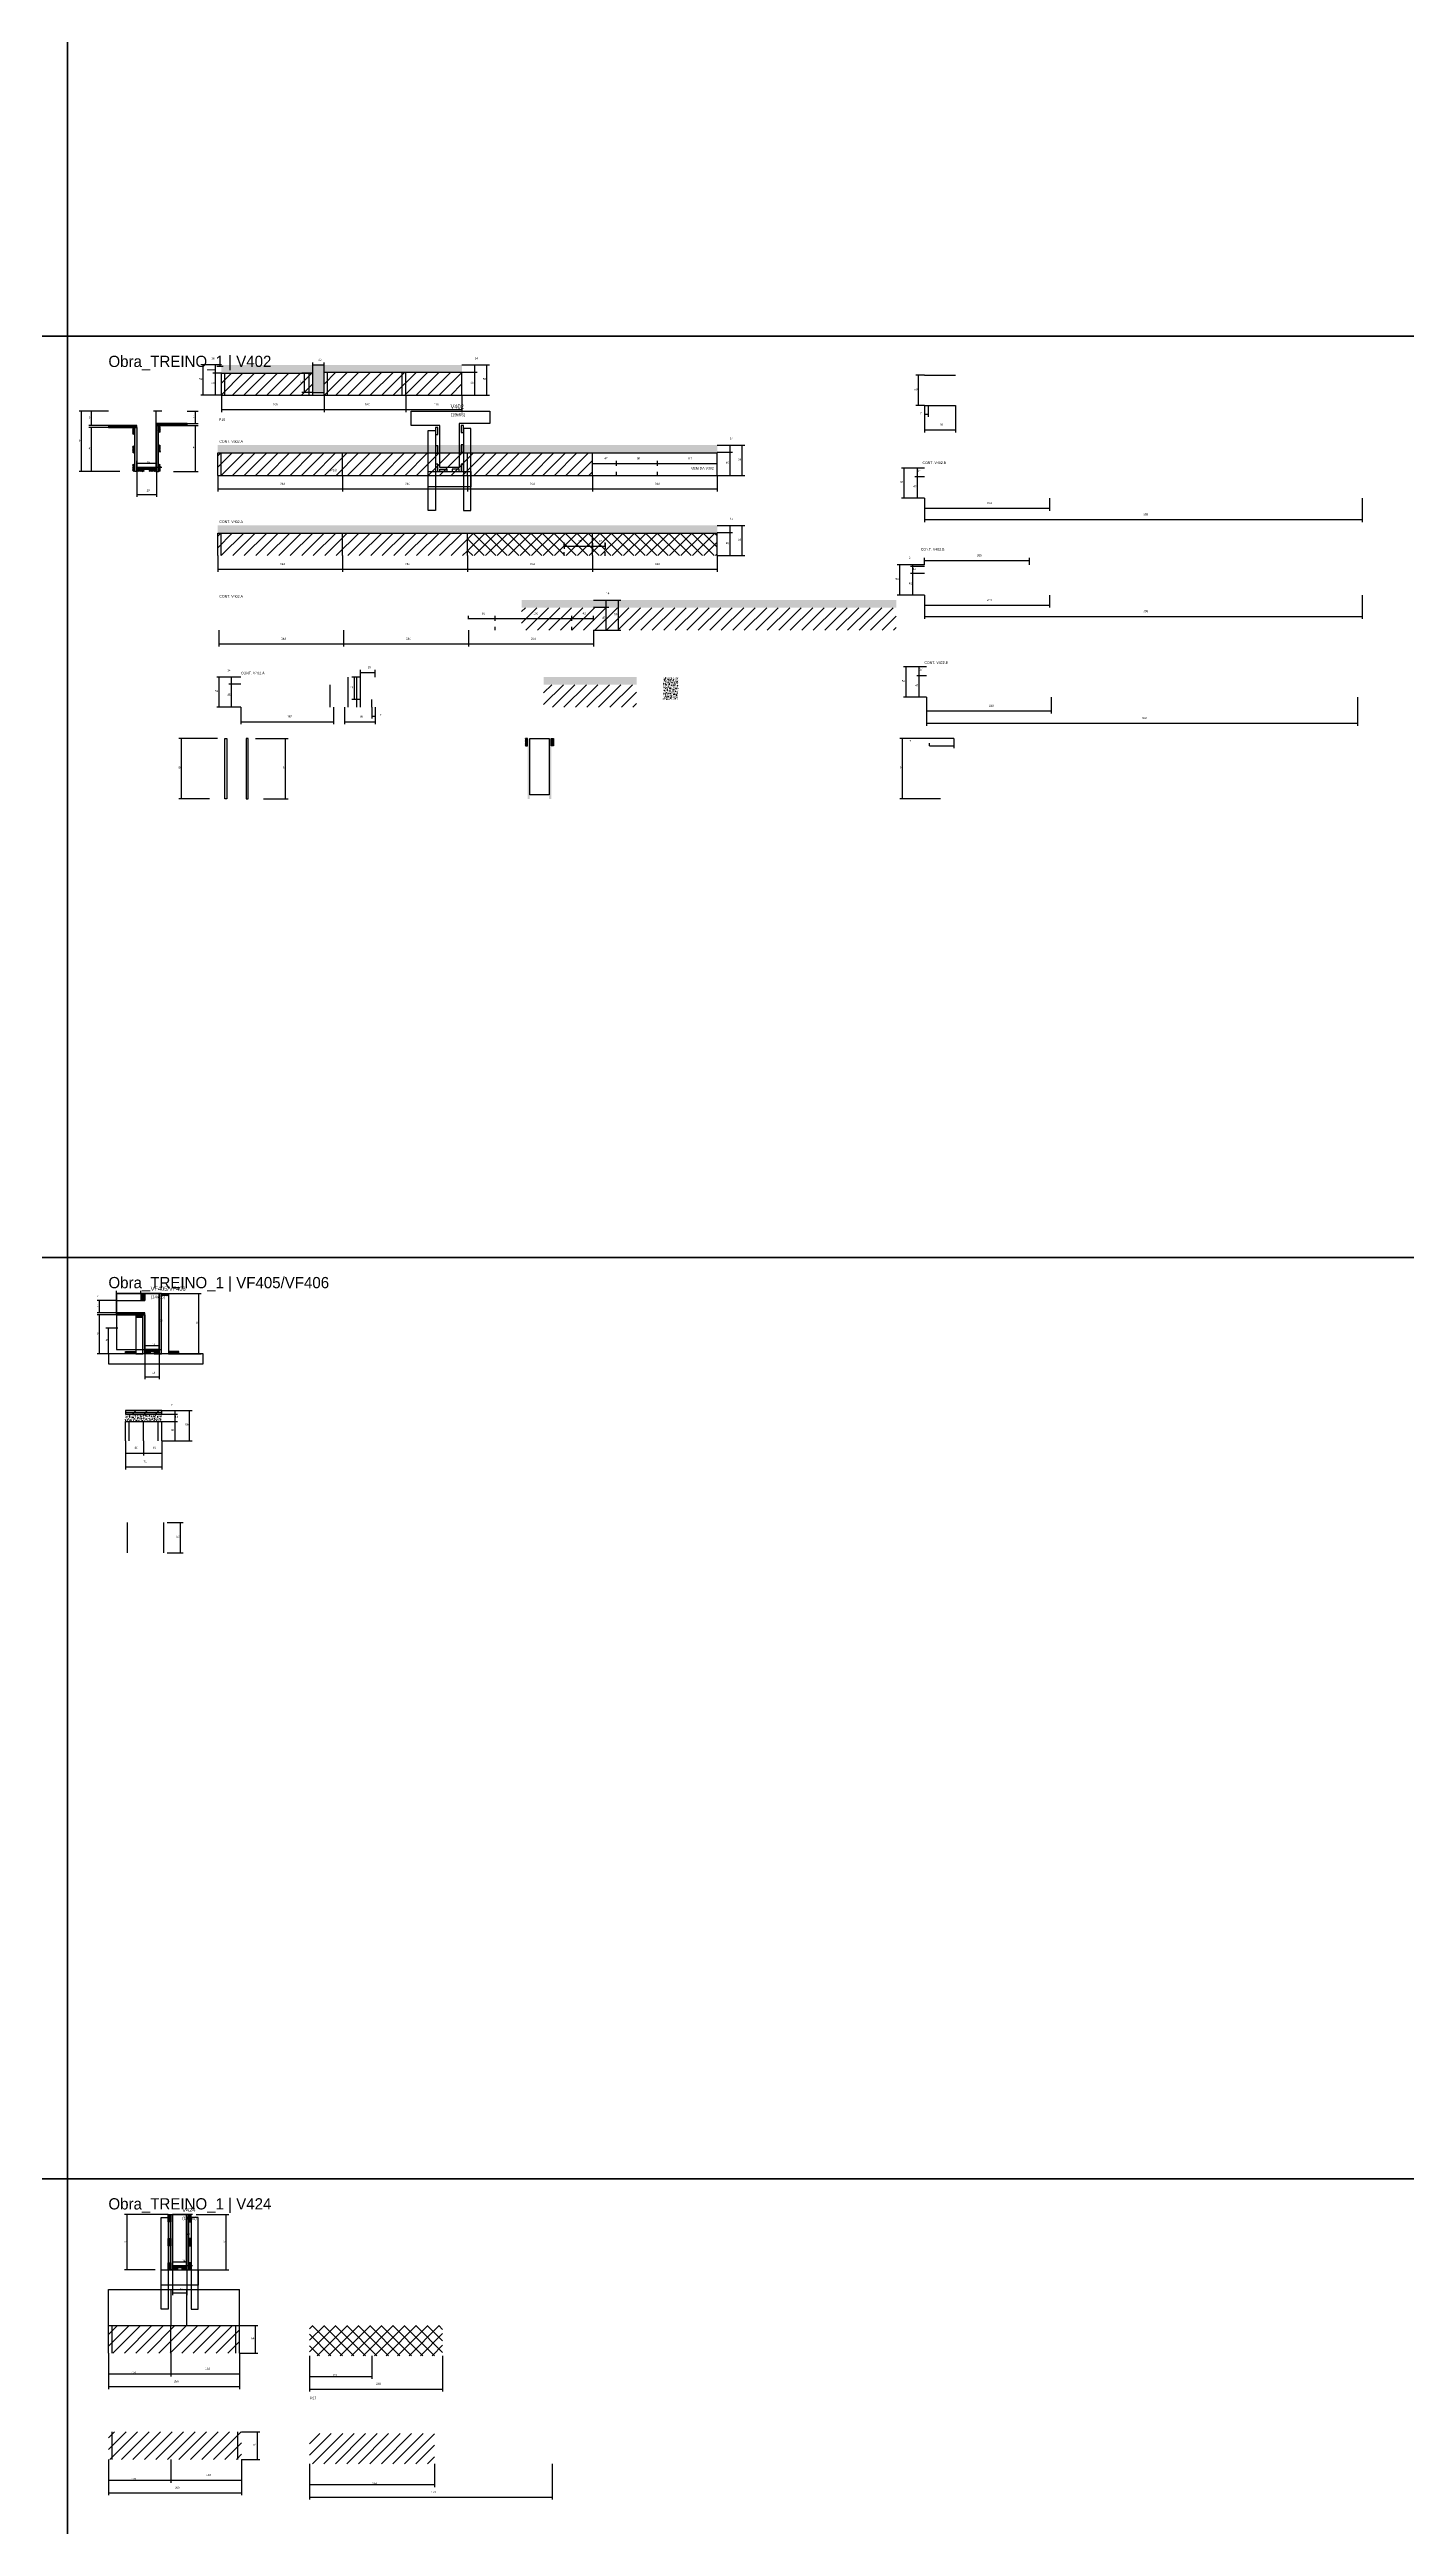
# Model space of a CAD drawing. Header units: metres. Extents: x -41 to 34800, y -36000 to 1848.
# Drawn here: x 2865 to 5516, y -7879 to -3040 of the extents above; entities that cross this region are included whole.
import ezdxf

# ---------------------------------------------------------------- set-up
doc = ezdxf.new("R2010")
doc.units = ezdxf.units.M
for name, color, linetype in [('CELL_BORDER', 8, 'Continuous'), ('CONCRETO', 251, 'Continuous'), ('COTA', 4, 'Continuous'), ('Cota Seção (2x)', 4, 'Continuous'), ('Hachura', 253, 'Continuous'), ('LABEL_ID', 3, 'Continuous'), ('Madeira', 126, 'Continuous'), ('NOMENCLATURA', 7, 'Continuous'), ('Painéis', 200, 'Continuous'), ('REAPROVEITAMENTO', 251, 'Continuous'), ('SARR_2.2x7', 40, 'Continuous'), ('SARR_3.5x7', 81, 'Continuous'), ('Texto Seção', 7, 'Continuous')]:
    doc.layers.add(name, color=color, linetype=linetype)

msp = doc.modelspace()

# ---------------------------------------------------------------- hatches: boundary and pattern name
at = {"layer": 'COTA'}
h = msp.add_hatch(dxfattribs=at)
h.set_pattern_fill('AR-CONC', scale=0.03)
h.paths.add_polyline_path([(3401.2, -3710), (3401.2, -3670), (3401.2, -3670), (3670.7, -3670), (3670.7, -3670), (3670.7, -3656), (3670.7, -3656), (3200.7, -3656), (3200.7, -3656), (3200.7, -3672), (3200.7, -3672), (3379.2, -3672), (3379.2, -3672), (3379.2, -3710), (3379.2, -3710), (3401.2, -3710)])
h = msp.add_hatch(dxfattribs=at)
h.set_pattern_fill('AR-CONC', scale=0.03)
h.paths.add_polyline_path([(4169.5, -3827.7), (4169.5, -3812.7), (4169.5, -3812.7), (3193.5, -3812.7), (3193.5, -3812.7), (3193.5, -3827.7), (3193.5, -3827.7), (4169.5, -3827.7)])
h = msp.add_hatch(dxfattribs=at)
h.set_pattern_fill('AR-CONC', scale=0.03)
h.paths.add_polyline_path([(4169.5, -3984.6), (4169.5, -3969.6), (4169.5, -3969.6), (3193.5, -3969.6), (3193.5, -3969.6), (3193.5, -3984.6), (3193.5, -3984.6), (4169.5, -3984.6)])
h = msp.add_hatch(dxfattribs=at)
h.set_pattern_fill('AR-CONC', scale=0.03)
h.paths.add_polyline_path([(3787.2, -4115.4), (3787.2, -4130.4), (3787.2, -4130.4), (4519.2, -4130.4), (4519.2, -4130.4), (4519.2, -4115.4), (4519.2, -4115.4), (3787.2, -4115.4)])
h = msp.add_hatch(dxfattribs=at)
h.set_pattern_fill('AR-CONC', scale=0.03)
h.paths.add_polyline_path([(3830.2, -4265.7), (3830.2, -4280.7), (3830.2, -4280.7), (4011.7, -4280.7), (4011.7, -4280.7), (4011.7, -4265.7), (4011.7, -4265.7), (3830.2, -4265.7)])
h = msp.add_hatch(dxfattribs=at)
h.set_pattern_fill('AR-CONC', scale=0.03)
h.paths.add_polyline_path([(4093, -4309.7), (4093, -4265.7), (4093, -4265.7), (4064, -4265.7), (4064, -4265.7), (4064, -4309.7), (4064, -4309.7), (4093, -4309.7)])
h = msp.add_hatch(dxfattribs=at)
h.set_pattern_fill('AR-CONC', scale=0.03)
h.paths.add_polyline_path([(3013.2, -5706.2), (3013.2, -5720.2), (3013.2, -5720.2), (3084.2, -5720.2), (3084.2, -5720.2), (3084.2, -5706.2), (3084.2, -5706.2), (3013.2, -5706.2)])
at = {"layer": 'Hachura'}
h = msp.add_hatch(color=8, dxfattribs=at)
h.dxf.hatch_style = 1
h.paths.add_polyline_path([(3035.6, -3778.1), (3035.6, -3774.1), (3035.6, -3774.1), (2980, -3774.1), (2980, -3774.1), (2980, -3778.1), (2980, -3778.1), (3035.6, -3778.1)])
h = msp.add_hatch(color=8, dxfattribs=at)
h.dxf.hatch_style = 1
h.paths.add_polyline_path([(3133.6, -3774.1), (3133.6, -3770.1), (3133.6, -3770.1), (3073.6, -3770.1), (3073.6, -3770.1), (3073.6, -3774.1), (3073.6, -3774.1), (3133.6, -3774.1)])
h = msp.add_hatch(color=8, dxfattribs=at)
h.dxf.hatch_style = 1
h.paths.add_polyline_path([(3077.6, -3774.1), (3073.6, -3774.1), (3073.6, -3774.1), (3073.6, -3864.1), (3073.6, -3864.1), (3077.6, -3864.1), (3077.6, -3864.1), (3077.6, -3774.1)])
h = msp.add_hatch(dxfattribs=at)
h.set_pattern_fill('ANSI31', scale=0.5)
h.paths.add_polyline_path([(3077.6, -3788.1), (3082, -3788.1), (3082, -3788.1), (3082, -3774.1), (3082, -3774.1), (3077.6, -3774.1), (3077.6, -3774.1), (3077.6, -3788.1)])
h = msp.add_hatch(dxfattribs=at)
h.set_pattern_fill('ANSI31', scale=0.5)
h.paths.add_polyline_path([(3027.2, -3792.1), (3031.6, -3792.1), (3031.6, -3792.1), (3031.6, -3778.1), (3031.6, -3778.1), (3027.2, -3778.1), (3027.2, -3778.1), (3027.2, -3792.1)])
h = msp.add_hatch(dxfattribs=at)
h.set_pattern_fill('ANSI31', scale=0.5)
h.paths.add_polyline_path([(3027.2, -3828.1), (3031.6, -3828.1), (3031.6, -3828.1), (3031.6, -3814.1), (3031.6, -3814.1), (3027.2, -3814.1), (3027.2, -3814.1), (3027.2, -3828.1)])
h = msp.add_hatch(color=8, dxfattribs=at)
h.dxf.hatch_style = 1
h.paths.add_polyline_path([(3031.6, -3778.1), (3035.6, -3778.1), (3035.6, -3778.1), (3035.6, -3864.1), (3035.6, -3864.1), (3031.6, -3864.1), (3031.6, -3864.1), (3031.6, -3778.1)])
h = msp.add_hatch(dxfattribs=at)
h.set_pattern_fill('ANSI31', scale=0.5)
h.paths.add_polyline_path([(3077.6, -3826.1), (3082, -3826.1), (3082, -3826.1), (3082, -3812.1), (3082, -3812.1), (3077.6, -3812.1), (3077.6, -3812.1), (3077.6, -3826.1)])
h = msp.add_hatch(dxfattribs=at)
h.set_pattern_fill('ANSI31', scale=0.5)
h.paths.add_polyline_path([(3027.2, -3864.1), (3031.6, -3864.1), (3031.6, -3864.1), (3031.6, -3850.1), (3031.6, -3850.1), (3027.2, -3850.1), (3027.2, -3850.1), (3027.2, -3864.1)])
h = msp.add_hatch(color=8, dxfattribs=at)
h.dxf.hatch_style = 1
h.paths.add_polyline_path([(3073.6, -3859.7), (3073.6, -3856.1), (3073.6, -3856.1), (3035.6, -3856.1), (3035.6, -3856.1), (3035.6, -3859.7), (3035.6, -3859.7), (3073.6, -3859.7)])
h = msp.add_hatch(dxfattribs=at)
h.set_pattern_fill('ANSI31', scale=0.5)
h.paths.add_polyline_path([(3035.6, -3864.1), (3035.6, -3859.7), (3035.6, -3859.7), (3049.6, -3859.7), (3049.6, -3859.7), (3049.6, -3864.1), (3049.6, -3864.1), (3035.6, -3864.1)])
h = msp.add_hatch(dxfattribs=at)
h.set_pattern_fill('ANSI31', scale=0.5)
h.paths.add_polyline_path([(3073.6, -3864.1), (3073.6, -3859.7), (3073.6, -3859.7), (3059.6, -3859.7), (3059.6, -3859.7), (3059.6, -3864.1), (3059.6, -3864.1), (3073.6, -3864.1)])
h = msp.add_hatch(dxfattribs=at)
h.set_pattern_fill('ANSI31', scale=0.5)
h.paths.add_polyline_path([(3077.6, -3864.1), (3082, -3864.1), (3082, -3864.1), (3082, -3850.1), (3082, -3850.1), (3077.6, -3850.1), (3077.6, -3850.1), (3077.6, -3864.1)])
h = msp.add_hatch(dxfattribs=at)
h.set_pattern_fill('ANSI31', scale=0.5)
h.paths.add_polyline_path([(3794.6, -4399.9), (3799, -4399.9), (3799, -4399.9), (3799, -4385.9), (3799, -4385.9), (3794.6, -4385.9), (3794.6, -4385.9), (3794.6, -4399.9)])
h = msp.add_hatch(color=8, dxfattribs=at)
h.dxf.hatch_style = 1
h.paths.add_polyline_path([(3803, -4385.9), (3799, -4385.9), (3799, -4385.9), (3799, -4503.9), (3799, -4503.9), (3803, -4503.9), (3803, -4503.9), (3803, -4385.9)])
h = msp.add_hatch(color=8, dxfattribs=at)
h.dxf.hatch_style = 1
h.paths.add_polyline_path([(3845, -4385.9), (3841, -4385.9), (3841, -4385.9), (3841, -4503.9), (3841, -4503.9), (3845, -4503.9), (3845, -4503.9), (3845, -4385.9)])
h = msp.add_hatch(dxfattribs=at)
h.set_pattern_fill('ANSI31', scale=0.5)
h.paths.add_polyline_path([(3849.4, -4399.9), (3845, -4399.9), (3845, -4399.9), (3845, -4385.9), (3845, -4385.9), (3849.4, -4385.9), (3849.4, -4385.9), (3849.4, -4399.9)])
h = msp.add_hatch(color=8, dxfattribs=at)
h.dxf.hatch_style = 1
h.paths.add_polyline_path([(3051.4, -5512), (3051.4, -5508), (3051.4, -5508), (2995.8, -5508), (2995.8, -5508), (2995.8, -5512), (2995.8, -5512), (3051.4, -5512)])
h = msp.add_hatch(dxfattribs=at)
h.set_pattern_fill('ANSI31', scale=0.5)
h.paths.add_polyline_path([(3047.4, -5516.4), (3047.4, -5512), (3047.4, -5512), (3033.4, -5512), (3033.4, -5512), (3033.4, -5516.4), (3033.4, -5516.4), (3047.4, -5516.4)])
h = msp.add_hatch(dxfattribs=at)
h.set_pattern_fill('ANSI31', scale=0.5)
h.paths.add_polyline_path([(3043.4, -5484), (3047.8, -5484), (3047.8, -5484), (3047.8, -5470), (3047.8, -5470), (3043.4, -5470), (3043.4, -5470), (3043.4, -5484)])
h = msp.add_hatch(color=8, dxfattribs=at)
h.dxf.hatch_style = 1
h.paths.add_polyline_path([(3051.4, -5508), (3047.4, -5508), (3047.4, -5508), (3047.4, -5588), (3047.4, -5588), (3051.4, -5588), (3051.4, -5588), (3051.4, -5508)])
h = msp.add_hatch(color=8, dxfattribs=at)
h.dxf.hatch_style = 1
h.paths.add_polyline_path([(3047.8, -5470), (3051.4, -5470), (3051.4, -5470), (3051.4, -5484), (3051.4, -5484), (3047.8, -5484), (3047.8, -5484), (3047.8, -5470)])
h = msp.add_hatch(color=8, dxfattribs=at)
h.dxf.hatch_style = 1
h.paths.add_polyline_path([(3083.4, -5470), (3079.4, -5470), (3079.4, -5470), (3079.4, -5588), (3079.4, -5588), (3083.4, -5588), (3083.4, -5588), (3083.4, -5470)])
h = msp.add_hatch(dxfattribs=at)
h.set_pattern_fill('ANSI31', scale=0.5)
h.paths.add_polyline_path([(3083.4, -5474.4), (3083.4, -5470), (3083.4, -5470), (3097.4, -5470), (3097.4, -5470), (3097.4, -5474.4), (3097.4, -5474.4), (3083.4, -5474.4)])
h = msp.add_hatch(dxfattribs=at)
h.set_pattern_fill('ANSI31', scale=0.5)
h.paths.add_polyline_path([(3013.4, -5588), (3013.4, -5583.6), (3013.4, -5583.6), (3033.4, -5583.6), (3033.4, -5583.6), (3033.4, -5588), (3033.4, -5588), (3013.4, -5588)])
h = msp.add_hatch(color=8, dxfattribs=at)
h.dxf.hatch_style = 1
h.paths.add_polyline_path([(3079.4, -5583.6), (3079.4, -5580), (3079.4, -5580), (3051.4, -5580), (3051.4, -5580), (3051.4, -5583.6), (3051.4, -5583.6), (3079.4, -5583.6)])
h = msp.add_hatch(dxfattribs=at)
h.set_pattern_fill('ANSI31', scale=0.5)
h.paths.add_polyline_path([(3051.4, -5588), (3051.4, -5583.6), (3051.4, -5583.6), (3061.4, -5583.6), (3061.4, -5583.6), (3061.4, -5588), (3061.4, -5588), (3051.4, -5588)])
h = msp.add_hatch(dxfattribs=at)
h.set_pattern_fill('ANSI31', scale=0.5)
h.paths.add_polyline_path([(3079.4, -5588), (3079.4, -5583.6), (3079.4, -5583.6), (3069.4, -5583.6), (3069.4, -5583.6), (3069.4, -5588), (3069.4, -5588), (3079.4, -5588)])
h = msp.add_hatch(dxfattribs=at)
h.set_pattern_fill('ANSI31', scale=0.5)
h.paths.add_polyline_path([(3117.4, -5588), (3117.4, -5583.6), (3117.4, -5583.6), (3097.4, -5583.6), (3097.4, -5583.6), (3097.4, -5588), (3097.4, -5588), (3117.4, -5588)])
h = msp.add_hatch(dxfattribs=at)
h.set_pattern_fill('ANSI31', scale=0.5)
h.paths.add_polyline_path([(3101.2, -7284), (3096.8, -7284), (3096.8, -7284), (3096.8, -7270), (3096.8, -7270), (3101.2, -7270), (3101.2, -7270), (3101.2, -7284)])
h = msp.add_hatch(color=8, dxfattribs=at)
h.dxf.hatch_style = 1
h.paths.add_polyline_path([(3105.2, -7270), (3101.2, -7270), (3101.2, -7270), (3101.2, -7378), (3101.2, -7378), (3105.2, -7378), (3105.2, -7378), (3105.2, -7270)])
h = msp.add_hatch(color=8, dxfattribs=at)
h.dxf.hatch_style = 1
h.paths.add_polyline_path([(3137.2, -7270), (3133.2, -7270), (3133.2, -7270), (3133.2, -7378), (3133.2, -7378), (3137.2, -7378), (3137.2, -7378), (3137.2, -7270)])
h = msp.add_hatch(dxfattribs=at)
h.set_pattern_fill('ANSI31', scale=0.5)
h.paths.add_polyline_path([(3137.2, -7284), (3141.6, -7284), (3141.6, -7284), (3141.6, -7270), (3141.6, -7270), (3137.2, -7270), (3137.2, -7270), (3137.2, -7284)])
h = msp.add_hatch(dxfattribs=at)
h.set_pattern_fill('ANSI31', scale=0.5)
h.paths.add_polyline_path([(3101.2, -7331), (3096.8, -7331), (3096.8, -7331), (3096.8, -7317), (3096.8, -7317), (3101.2, -7317), (3101.2, -7317), (3101.2, -7331)])
h = msp.add_hatch(dxfattribs=at)
h.set_pattern_fill('ANSI31', scale=0.5)
h.paths.add_polyline_path([(3137.2, -7331), (3141.6, -7331), (3141.6, -7331), (3141.6, -7317), (3141.6, -7317), (3137.2, -7317), (3137.2, -7317), (3137.2, -7331)])
h = msp.add_hatch(dxfattribs=at)
h.set_pattern_fill('ANSI31', scale=0.5)
h.paths.add_polyline_path([(3101.2, -7378), (3096.8, -7378), (3096.8, -7378), (3096.8, -7364), (3096.8, -7364), (3101.2, -7364), (3101.2, -7364), (3101.2, -7378)])
h = msp.add_hatch(color=8, dxfattribs=at)
h.dxf.hatch_style = 1
h.paths.add_polyline_path([(3133.2, -7373.6), (3133.2, -7370), (3133.2, -7370), (3105.2, -7370), (3105.2, -7370), (3105.2, -7373.6), (3105.2, -7373.6), (3133.2, -7373.6)])
h = msp.add_hatch(dxfattribs=at)
h.set_pattern_fill('ANSI31', scale=0.5)
h.paths.add_polyline_path([(3105.2, -7378), (3105.2, -7373.6), (3105.2, -7373.6), (3115.2, -7373.6), (3115.2, -7373.6), (3115.2, -7378), (3115.2, -7378), (3105.2, -7378)])
h = msp.add_hatch(dxfattribs=at)
h.set_pattern_fill('ANSI31', scale=0.5)
h.paths.add_polyline_path([(3133.2, -7378), (3133.2, -7373.6), (3133.2, -7373.6), (3123.2, -7373.6), (3123.2, -7373.6), (3123.2, -7378), (3123.2, -7378), (3133.2, -7378)])
h = msp.add_hatch(dxfattribs=at)
h.set_pattern_fill('ANSI31', scale=0.5)
h.paths.add_polyline_path([(3137.2, -7378), (3141.6, -7378), (3141.6, -7378), (3141.6, -7364), (3141.6, -7364), (3137.2, -7364), (3137.2, -7364), (3137.2, -7378)])
at = {"layer": 'REAPROVEITAMENTO'}
h = msp.add_hatch(dxfattribs=at)
h.set_pattern_fill('ANSI31', scale=5)
h.paths.add_polyline_path([(3379.2, -3715), (3379.2, -3672), (3379.2, -3672), (3200.7, -3672), (3200.7, -3672), (3200.7, -3715), (3200.7, -3715), (3379.2, -3715)])
h = msp.add_hatch(dxfattribs=at)
h.set_pattern_fill('ANSI31', scale=5)
h.paths.add_polyline_path([(3670.7, -3715), (3670.7, -3670), (3670.7, -3670), (3401.2, -3670), (3401.2, -3670), (3401.2, -3715), (3401.2, -3715), (3670.7, -3715)])
h = msp.add_hatch(dxfattribs=at)
h.set_pattern_fill('ANSI31', scale=5)
h.paths.add_polyline_path([(3925.5, -3871.7), (3925.5, -3827.7), (3925.5, -3827.7), (3193.5, -3827.7), (3193.5, -3827.7), (3193.5, -3871.7), (3193.5, -3871.7), (3925.5, -3871.7)])
h = msp.add_hatch(dxfattribs=at)
h.set_pattern_fill('ANSI31', scale=5)
h.paths.add_polyline_path([(3193.5, -3984.6), (3193.5, -4028.6), (3193.5, -4028.6), (3681.5, -4028.6), (3681.5, -4028.6), (3681.5, -3984.6), (3681.5, -3984.6), (3193.5, -3984.6)])
h = msp.add_hatch(dxfattribs=at)
h.set_pattern_fill('ANSI37', scale=5)
h.paths.add_polyline_path([(4169.5, -4028.6), (4169.5, -3984.6), (4169.5, -3984.6), (3681.5, -3984.6), (3681.5, -3984.6), (3681.5, -4028.6), (3681.5, -4028.6), (4169.5, -4028.6)])
h = msp.add_hatch(dxfattribs=at)
h.set_pattern_fill('ANSI31', scale=5)
h.paths.add_polyline_path([(3787.2, -4130.4), (3787.2, -4174.4), (3787.2, -4174.4), (4519.2, -4174.4), (4519.2, -4174.4), (4519.2, -4130.4), (4519.2, -4130.4), (3787.2, -4130.4)])
h = msp.add_hatch(dxfattribs=at)
h.set_pattern_fill('ANSI31', scale=5)
h.paths.add_polyline_path([(4011.7, -4324.7), (4011.7, -4280.7), (4011.7, -4280.7), (3830.2, -4280.7), (3830.2, -4280.7), (3830.2, -4324.7), (3830.2, -4324.7), (4011.7, -4324.7)])
h = msp.add_hatch(dxfattribs=at)
h.set_pattern_fill('ANSI31', scale=5)
h.paths.add_polyline_path([(3013.2, -5699.2), (3013.2, -5706.2), (3013.2, -5706.2), (3084.2, -5706.2), (3084.2, -5706.2), (3084.2, -5699.2), (3084.2, -5699.2), (3013.2, -5699.2)])
h = msp.add_hatch(dxfattribs=at)
h.set_pattern_fill('ANSI31', scale=5)
h.paths.add_polyline_path([(3236, -7540.7), (3236, -7486.7), (3236, -7486.7), (2980, -7486.7), (2980, -7486.7), (2980, -7540.7), (2980, -7540.7), (3236, -7540.7)])
h = msp.add_hatch(dxfattribs=at)
h.set_pattern_fill('ANSI37', scale=5)
h.paths.add_polyline_path([(3632.9, -7545.7), (3632.9, -7486.7), (3632.9, -7486.7), (3372.9, -7486.7), (3372.9, -7486.7), (3372.9, -7545.7), (3372.9, -7545.7), (3632.9, -7545.7)])
h = msp.add_hatch(dxfattribs=at)
h.set_pattern_fill('ANSI31', scale=5)
h.paths.add_polyline_path([(3240, -7748.4), (3240, -7694.4), (3240, -7694.4), (2980, -7694.4), (2980, -7694.4), (2980, -7748.4), (2980, -7748.4), (3240, -7748.4)])
h = msp.add_hatch(dxfattribs=at)
h.set_pattern_fill('ANSI31', scale=5)
h.paths.add_polyline_path([(3616.9, -7756.9), (3616.9, -7697.9), (3616.9, -7697.9), (3372.9, -7697.9), (3372.9, -7697.9), (3372.9, -7756.9), (3372.9, -7756.9), (3616.9, -7756.9)])

# ---------------------------------------------------------------- linework, layer by layer
at = {"layer": 'CELL_BORDER'}
for points in [[(0, -3600), (2900, -3600), (2900, -1800), (0, -1800)], [(2900, -3600), (5800, -3600), (5800, -1800), (2900, -1800)], [(0, -5400), (2900, -5400), (2900, -3600), (0, -3600)], [(2900, -5400), (5800, -5400), (5800, -3600), (2900, -3600)], [(0, -7200), (2900, -7200), (2900, -5400), (0, -5400)], [(2900, -7200), (5800, -7200), (5800, -5400), (2900, -5400)], [(0, -9000), (2900, -9000), (2900, -7200), (0, -7200)], [(2900, -9000), (5800, -9000), (5800, -7200), (2900, -7200)]]:
    msp.add_lwpolyline(points, close=True, dxfattribs=at)
at = {"layer": 'CONCRETO'}
for points in [[(3571.7, -3774.1), (3571.7, -3746.1), (3725.3, -3746.1), (3725.3, -3770.1), (3665.3, -3770.1), (3665.3, -3856.1), (3627.3, -3856.1), (3627.3, -3774.1)], [(3803, -4385.9), (3803, -4385.9), (3841, -4385.9), (3841, -4413.9), (3841, -4413.9), (3841, -4495.9), (3803, -4495.9), (3803, -4385.9)], [(2995.8, -5508), (2995.8, -5484), (3051.4, -5484), (3051.4, -5470), (3079.4, -5470), (3079.4, -5580), (3051.4, -5580), (3051.4, -5508)], [(2995.8, -5580), (3079.4, -5580), (3079.4, -5470), (2995.8, -5470)], [(3105.2, -7270), (3105.2, -7270), (3133.2, -7270), (3133.2, -7298), (3133.2, -7298), (3133.2, -7370), (3105.2, -7370), (3105.2, -7270)], [(3105.2, -7370), (3133.2, -7370), (3133.2, -7270), (3105.2, -7270)]]:
    msp.add_lwpolyline(points, close=True, dxfattribs=at)
at = {"layer": 'COTA'}
for p, q in [((3200.7, -3656), (3160.4, -3656)), ((3165.4, -3715), (3165.4, -3656)), ((3200.7, -3656), (3184.2, -3656)), ((3200.7, -3672), (3184.2, -3672)), ((3200.7, -3672), (3184.2, -3672)), ((3189.2, -3672), (3189.2, -3656)), ((3189.2, -3715), (3189.2, -3672)), ((3379.2, -3672), (3357.8, -3672)), ((3362.8, -3710), (3362.8, -3672)), ((3379.2, -3672), (3379.2, -3651)), ((3379.2, -3656), (3401.2, -3656)), ((3401.2, -3670), (3401.2, -3651)), ((3670.7, -3656), (3700.6, -3656)), ((3670.7, -3656), (3724.5, -3656)), ((3670.7, -3670), (3700.6, -3670)), ((3670.7, -3670), (3700.6, -3670)), ((3695.6, -3670), (3695.6, -3656)), ((3695.6, -3715), (3695.6, -3670)), ((3719.5, -3715), (3719.5, -3656)), ((4574.6, -3675.9), (4557.6, -3675.9)), ((4562.6, -3734.9), (4562.6, -3675.9)), ((3200.7, -3715), (3160.4, -3715)), ((3200.7, -3715), (3184.2, -3715)), ((3200.7, -3715), (3200.7, -3748.3)), ((3379.2, -3710), (3357.8, -3710)), ((3401.2, -3715), (3401.2, -3748.3)), ((3401.2, -3715), (3401.2, -3748.3)), ((3560.7, -3715), (3560.7, -3748.3)), ((3560.7, -3715), (3560.7, -3748.3)), ((3670.7, -3715), (3700.6, -3715)), ((3670.7, -3715), (3724.5, -3715)), ((3670.7, -3715), (3670.7, -3748.3)), ((2980, -3746.1), (2922.6, -3746.1)), ((2927.6, -3864.1), (2927.6, -3746.1)), ((2980, -3746.1), (2941.9, -3746.1)), ((2980, -3774.1), (2941.9, -3774.1)), ((2946.9, -3774.1), (2946.9, -3746.1)), ((3133.6, -3746.1), (3155.4, -3746.1)), ((3133.6, -3770.1), (3155.4, -3770.1)), ((3133.6, -3774.1), (3155.4, -3774.1)), ((3150.4, -3770.1), (3150.4, -3746.1)), ((3150.4, -3864.1), (3150.4, -3774.1)), ((3200.7, -3743.3), (3401.2, -3743.3)), ((3401.2, -3743.3), (3560.7, -3743.3)), ((3560.7, -3743.3), (3670.7, -3743.3)), ((4574.6, -3734.9), (4557.6, -3734.9)), ((4574.6, -3734.9), (4574.6, -3787.9)), ((4574.6, -3734.9), (4574.6, -3757.2)), ((4574.6, -3752.2), (4581.6, -3752.2)), ((4581.6, -3734.9), (4581.6, -3757.2)), ((4634.6, -3734.9), (4634.6, -3787.9)), ((2980, -3778.1), (2941.9, -3778.1)), ((2946.9, -3864.1), (2946.9, -3778.1)), ((4169.5, -3812.7), (4199.4, -3812.7)), ((4169.5, -3812.7), (4223.2, -3812.7)), ((4194.4, -3826.7), (4194.4, -3812.7)), ((4218.2, -3871.7), (4218.2, -3812.7)), ((4574.6, -3782.9), (4634.6, -3782.9)), ((3002, -3864.1), (2922.6, -3864.1)), ((3002, -3864.1), (2941.9, -3864.1)), ((3035.6, -3864.1), (3035.6, -3913.8)), ((3073.6, -3864.1), (3073.6, -3913.8)), ((3107.2, -3864.1), (3155.4, -3864.1)), ((3193.5, -3871.7), (3193.5, -3903.3)), ((3437.5, -3871.7), (3437.5, -3903.3)), ((3437.5, -3871.7), (3437.5, -3903.3)), ((3681.5, -3871.7), (3681.5, -3903.3)), ((3681.5, -3871.7), (3681.5, -3903.3)), ((3925.5, -3849.7), (3925.5, -3843.7)), ((3925.5, -3848.7), (3972.5, -3848.7)), ((3925.5, -3871.7), (3925.5, -3903.3)), ((3925.5, -3871.7), (3925.5, -3903.3)), ((3972.5, -3848.7), (3972.5, -3843.6)), ((3972.5, -3849.7), (3972.5, -3843.7)), ((3972.5, -3848.6), (4052.5, -3848.6)), ((4052.5, -3848.6), (4052.5, -3843.6)), ((4052.5, -3848.7), (4052.5, -3843.6)), ((4052.5, -3848.6), (4169.5, -3848.6)), ((4169.5, -3826.7), (4199.4, -3826.7)), ((4169.5, -3826.7), (4199.4, -3826.7)), ((4169.5, -3853.2), (4169.5, -3843.6)), ((4169.5, -3871.7), (4199.4, -3871.7)), ((4169.5, -3871.7), (4223.2, -3871.7)), ((4169.5, -3871.7), (4169.5, -3903.3)), ((4194.4, -3871.7), (4194.4, -3826.7)), ((4574.4, -3857.4), (4529.5, -3857.4)), ((4534.5, -3916.4), (4534.5, -3857.4)), ((4574.4, -3857.4), (4555.5, -3857.4)), ((4560.5, -3874.4), (4560.5, -3857.4)), ((3035.6, -3908.8), (3073.6, -3908.8)), ((3193.5, -3898.3), (3437.5, -3898.3)), ((3437.5, -3898.3), (3681.5, -3898.3)), ((3681.5, -3898.3), (3925.5, -3898.3)), ((3925.5, -3898.3), (4169.5, -3898.3)), ((4574.4, -3916.4), (4529.5, -3916.4)), ((4574.4, -3874.4), (4555.5, -3874.4)), ((4574.4, -3874.4), (4555.5, -3874.4)), ((4574.4, -3916.4), (4555.5, -3916.4)), ((4560.5, -3916.4), (4560.5, -3874.4)), ((4574.4, -3916.4), (4574.4, -3940.9)), ((4574.4, -3916.4), (4574.4, -3962.9)), ((4818.4, -3916.4), (4818.4, -3940.9)), ((5429.4, -3916.4), (5429.4, -3962.9)), ((4574.4, -3935.9), (4818.4, -3935.9)), ((4574.4, -3957.9), (5429.4, -3957.9)), ((3870.5, -4007.1), (3870.5, -4015.1)), ((3870.5, -4010.1), (3925.5, -4010.1)), ((3925.5, -4010.1), (3925.5, -4005.1)), ((4169.5, -3969.6), (4199.4, -3969.6)), ((4169.5, -3969.6), (4223.2, -3969.6)), ((4169.5, -3983.6), (4199.4, -3983.6)), ((4169.5, -3983.6), (4199.4, -3983.6)), ((4194.4, -3983.6), (4194.4, -3969.6)), ((4194.4, -4028.6), (4194.4, -3983.6)), ((4218.2, -4028.6), (4218.2, -3969.6)), ((3193.5, -4028.6), (3193.5, -4060.1)), ((3193.5, -4055.1), (3437.5, -4055.1)), ((3437.5, -4028.6), (3437.5, -4060.1)), ((3437.5, -4028.6), (3437.5, -4060.1)), ((3437.5, -4055.1), (3681.5, -4055.1)), ((3681.5, -4028.6), (3681.5, -4060.1)), ((3681.5, -4028.6), (3681.5, -4060.1)), ((3681.5, -4055.1), (3925.5, -4055.1)), ((3925.5, -4028.6), (3925.5, -4060.1)), ((3925.5, -4028.6), (3925.5, -4060.1)), ((3925.5, -4055.1), (4169.5, -4055.1)), ((4169.5, -4028.6), (4199.4, -4028.6)), ((4169.5, -4028.6), (4223.2, -4028.6)), ((4169.5, -4028.6), (4169.5, -4060.1)), ((4574.4, -4046.7), (4520.8, -4046.7)), ((4525.8, -4105.7), (4525.8, -4046.7)), ((4574.4, -4046.7), (4546.8, -4046.7)), ((4574.4, -4049.7), (4546.8, -4049.7)), ((4574.4, -4049.7), (4546.8, -4049.7)), ((4574.4, -4063.7), (4546.8, -4063.7)), ((4574.4, -4063.7), (4546.8, -4063.7)), ((4551.8, -4049.7), (4551.8, -4046.7)), ((4551.8, -4063.7), (4551.8, -4049.7)), ((4551.8, -4105.7), (4551.8, -4063.7)), ((4574.4, -4046.7), (4574.4, -4033.1)), ((4574.4, -4038.1), (4779.4, -4038.1)), ((4779.4, -4046.7), (4779.4, -4033.1)), ((4574.4, -4105.7), (4520.8, -4105.7)), ((4574.4, -4105.7), (4546.8, -4105.7)), ((4574.4, -4105.7), (4574.4, -4152.2)), ((4574.4, -4105.7), (4574.4, -4130.2)), ((4818.4, -4105.7), (4818.4, -4130.2)), ((5429.4, -4105.7), (5429.4, -4152.2)), ((3683.5, -4152.4), (3683.5, -4146.3)), ((3683.5, -4151.3), (3735.5, -4151.3)), ((3735.5, -4152.4), (3735.5, -4146.3)), ((3735.5, -4151.3), (3735.5, -4146.3)), ((3735.5, -4151.3), (3885.5, -4151.3)), ((3885.5, -4151.3), (3885.5, -4146.3)), ((3885.5, -4151.3), (3885.5, -4146.3)), ((3885.5, -4151.3), (3927.5, -4151.3)), ((3927.5, -4115.4), (3957.4, -4115.4)), ((3927.5, -4115.4), (3981.3, -4115.4)), ((3927.5, -4129.4), (3957.4, -4129.4)), ((3927.5, -4129.4), (3957.4, -4129.4)), ((3927.5, -4155.9), (3927.5, -4146.3)), ((3952.4, -4129.4), (3952.4, -4115.4)), ((3952.4, -4174.4), (3952.4, -4129.4)), ((3976.3, -4174.4), (3976.3, -4115.4)), ((4574.4, -4125.2), (4818.4, -4125.2)), ((4574.4, -4147.2), (5429.4, -4147.2)), ((3195.5, -4174.4), (3195.5, -4205.9)), ((3195.5, -4200.9), (3439.5, -4200.9)), ((3439.5, -4174.4), (3439.5, -4205.9)), ((3439.5, -4174.4), (3439.5, -4205.9)), ((3439.5, -4200.9), (3683.5, -4200.9)), ((3683.5, -4174.4), (3683.5, -4205.9)), ((3683.5, -4174.4), (3683.5, -4205.9)), ((3683.5, -4200.9), (3927.5, -4200.9)), ((3927.5, -4174.4), (3957.4, -4174.4)), ((3927.5, -4174.4), (3981.3, -4174.4)), ((3927.5, -4174.4), (3927.5, -4205.9)), ((3472.3, -4265.7), (3472.3, -4251.6)), ((3472.3, -4256.6), (3501.3, -4256.6)), ((3501.3, -4265.7), (3501.3, -4251.6)), ((4578, -4246.1), (4533.2, -4246.1)), ((4538.2, -4305.1), (4538.2, -4246.1)), ((4578, -4246.1), (4559.2, -4246.1)), ((4564.2, -4263.1), (4564.2, -4246.1)), ((3238.5, -4265.7), (3191.6, -4265.7)), ((3196.6, -4324.7), (3196.6, -4265.7)), ((3238.5, -4265.7), (3215.4, -4265.7)), ((3238.5, -4279.7), (3215.4, -4279.7)), ((3238.5, -4279.7), (3215.4, -4279.7)), ((3220.4, -4279.7), (3220.4, -4265.7)), ((3220.4, -4324.7), (3220.4, -4279.7)), ((3472.3, -4265.7), (3455.5, -4265.7)), ((3460.5, -4309.7), (3460.5, -4265.7)), ((4578, -4305.1), (4533.2, -4305.1)), ((4578, -4263.1), (4559.2, -4263.1)), ((4578, -4263.1), (4559.2, -4263.1)), ((4578, -4305.1), (4559.2, -4305.1)), ((4564.2, -4305.1), (4564.2, -4263.1)), ((4578, -4305.1), (4578, -4336.7)), ((4578, -4305.1), (4578, -4360.9)), ((4822, -4305.1), (4822, -4336.7)), ((5420.5, -4305.1), (5420.5, -4360.9)), ((3238.5, -4324.7), (3191.6, -4324.7)), ((3238.5, -4324.7), (3215.4, -4324.7)), ((3238.5, -4324.7), (3238.5, -4358)), ((3238.5, -4353), (3420, -4353)), ((3420, -4324.7), (3420, -4358)), ((3441.3, -4324.7), (3441.3, -4358)), ((3441.3, -4353), (3501.3, -4353)), ((3472.3, -4309.7), (3455.5, -4309.7)), ((3494.4, -4324.7), (3494.4, -4347)), ((3494.4, -4342), (3501.4, -4342)), ((3501.3, -4324.7), (3501.3, -4358)), ((3501.4, -4324.7), (3501.4, -4347)), ((4578, -4331.7), (4822, -4331.7)), ((3193.3, -4385.9), (3117.6, -4385.9)), ((3122.6, -4503.9), (3122.6, -4385.9)), ((3267.3, -4385.9), (3331.1, -4385.9)), ((3326.1, -4503.9), (3326.1, -4385.9)), ((4631.4, -4385.9), (4526.4, -4385.9)), ((4531.4, -4503.9), (4531.4, -4385.9)), ((4578, -4355.9), (5420.5, -4355.9)), ((4583.8, -4399.9), (4583.8, -4394.9)), ((4583.8, -4399.9), (4631.4, -4399.9)), ((4631.4, -4385.9), (4631.4, -4404.9)), ((3177.7, -4503.9), (3117.6, -4503.9)), ((3282.9, -4503.9), (3331.1, -4503.9)), ((4605.8, -4503.9), (4526.4, -4503.9)), ((2995.8, -5484), (2995.8, -5465)), ((3043.4, -5470), (3043.4, -5465)), ((2995.8, -5484), (2957.8, -5484)), ((2995.8, -5508), (2957.8, -5508)), ((2995.8, -5512), (2957.8, -5512)), ((2962.8, -5508), (2962.8, -5484)), ((2962.8, -5588), (2962.8, -5512)), ((2995.8, -5470), (3043.4, -5470)), ((3097.4, -5470), (3161.3, -5470)), ((3156.3, -5588), (3156.3, -5470)), ((2998.1, -5538.1), (2975, -5538.1)), ((2980, -5588), (2980, -5538.1)), ((3017.8, -5588), (2957.8, -5588)), ((2988.1, -5588), (2975, -5588)), ((3051.4, -5588), (3051.4, -5637.8)), ((3079.4, -5588), (3079.4, -5637.8)), ((3113, -5588), (3161.3, -5588)), ((3051.4, -5632.8), (3079.4, -5632.8)), ((3013.2, -5758.2), (3013.2, -5814)), ((3084.2, -5758.2), (3084.2, -5814)), ((3013.2, -5809), (3084.2, -5809)), ((3096.8, -7270), (3011.6, -7270)), ((3016.6, -7378), (3016.6, -7270)), ((3151.2, -7270), (3215.1, -7270)), ((3210.1, -7378), (3210.1, -7270)), ((3071.6, -7378), (3011.6, -7378)), ((3105.2, -7378), (3105.2, -7427.7)), ((3133.2, -7378), (3133.2, -7427.7)), ((3156.8, -7378), (3215.1, -7378)), ((3105.2, -7422.7), (3133.2, -7422.7)), ((3236, -7486.7), (3272.1, -7486.7)), ((3267.1, -7540.7), (3267.1, -7486.7)), ((2980, -7540.7), (2980, -7586.2)), ((2980, -7540.7), (2980, -7610.8)), ((3102, -7540.7), (3102, -7586.2)), ((3102, -7540.7), (3102, -7586.2)), ((3236, -7540.7), (3236, -7586.2)), ((3236, -7540.7), (3236, -7610.8)), ((3236, -7540.7), (3272.1, -7540.7)), ((3372.9, -7545.7), (3372.9, -7591.2)), ((3372.9, -7545.7), (3372.9, -7615.8)), ((3494.9, -7545.7), (3494.9, -7591.2)), ((3632.9, -7545.7), (3632.9, -7615.8)), ((2980, -7581.2), (3102, -7581.2)), ((3102, -7581.2), (3236, -7581.2)), ((3372.9, -7586.2), (3494.9, -7586.2)), ((2980, -7605.8), (3236, -7605.8)), ((3372.9, -7610.8), (3632.9, -7610.8)), ((3240, -7694.4), (3276.1, -7694.4)), ((3271.1, -7748.4), (3271.1, -7694.4)), ((2980, -7748.4), (2980, -7793.9)), ((2980, -7748.4), (2980, -7818.4)), ((2980, -7788.9), (3102, -7788.9)), ((3102, -7748.4), (3102, -7793.9)), ((3102, -7748.4), (3102, -7793.9)), ((3102, -7788.9), (3240, -7788.9)), ((3240, -7748.4), (3240, -7793.9)), ((3240, -7748.4), (3240, -7818.4)), ((3240, -7748.4), (3276.1, -7748.4)), ((3372.9, -7756.9), (3372.9, -7802.4)), ((3372.9, -7756.9), (3372.9, -7827)), ((3616.9, -7756.9), (3616.9, -7802.4)), ((3846.9, -7756.9), (3846.9, -7827)), ((2980, -7813.4), (3240, -7813.4)), ((3372.9, -7797.4), (3616.9, -7797.4)), ((3372.9, -7822), (3846.9, -7822))]:
    msp.add_line(p, q, dxfattribs=at)
at = {"layer": 'Cota Seção (2x)'}
for p, q in [((3084.6, -3746.1), (3068.1, -3746.1)), ((3073.1, -3856.1), (3073.1, -3746.1)), ((3035.6, -3864.1), (3035.6, -3843.1)), ((3035.6, -3848.1), (3073.6, -3848.1)), ((3084.6, -3856.1), (3068.1, -3856.1)), ((3073.6, -3864.1), (3073.6, -3843.1)), ((3925.5, -4004.3), (3925.5, -4015.1)), ((3925.5, -4010.1), (3950.5, -4010.1)), ((3950.5, -4004.3), (3950.5, -4015.1)), ((3079.4, -5580), (3079.4, -5470)), ((3079.4, -5470), (3084.4, -5470)), ((3051.4, -5588), (3051.4, -5567)), ((3051.4, -5572), (3079.4, -5572)), ((3079.4, -5588), (3079.4, -5567)), ((3079.4, -5580), (3084.4, -5580)), ((3084.2, -5699.2), (3115.2, -5699.2)), ((3084.2, -5699.2), (3143.3, -5699.2)), ((3084.2, -5706.2), (3115.2, -5706.2)), ((3084.2, -5706.2), (3115.2, -5706.2)), ((3110.2, -5706.2), (3110.2, -5699.2)), ((3110.2, -5720.2), (3110.2, -5706.2)), ((3138.3, -5758.2), (3138.3, -5699.2)), ((3013.2, -5758.2), (3013.2, -5787)), ((3048.7, -5758.2), (3048.7, -5787)), ((3048.7, -5758.2), (3048.7, -5787)), ((3084.2, -5720.2), (3115.2, -5720.2)), ((3084.2, -5720.2), (3115.2, -5720.2)), ((3084.2, -5758.2), (3115.2, -5758.2)), ((3084.2, -5758.2), (3143.3, -5758.2)), ((3084.2, -5758.2), (3084.2, -5787)), ((3110.2, -5758.2), (3110.2, -5720.2)), ((3013.2, -5782), (3048.7, -5782)), ((3048.7, -5782), (3084.2, -5782)), ((3095, -5917.7), (3126, -5917.7)), ((3121, -5976.7), (3121, -5917.7)), ((3095, -5976.7), (3126, -5976.7)), ((3144.2, -7270), (3127.7, -7270)), ((3132.7, -7370), (3132.7, -7270)), ((3105.2, -7378), (3105.2, -7357)), ((3105.2, -7362), (3133.2, -7362)), ((3144.2, -7370), (3127.7, -7370)), ((3133.2, -7378), (3133.2, -7357))]:
    msp.add_line(p, q, dxfattribs=at)
at = {"layer": 'Madeira'}
for points in [[(3669.3, -3788.1), (3673.7, -3788.1), (3673.7, -3774.1), (3669.3, -3774.1)], [(3618.9, -3792.1), (3623.3, -3792.1), (3623.3, -3778.1), (3618.9, -3778.1)], [(3618.9, -3828.1), (3623.3, -3828.1), (3623.3, -3814.1), (3618.9, -3814.1)], [(3669.3, -3826.1), (3673.7, -3826.1), (3673.7, -3812.1), (3669.3, -3812.1)], [(3618.9, -3864.1), (3623.3, -3864.1), (3623.3, -3850.1), (3618.9, -3850.1)], [(3627.3, -3864.1), (3627.3, -3859.7), (3641.3, -3859.7), (3641.3, -3864.1)], [(3665.3, -3864.1), (3665.3, -3859.7), (3651.3, -3859.7), (3651.3, -3864.1)], [(3669.3, -3864.1), (3673.7, -3864.1), (3673.7, -3850.1), (3669.3, -3850.1)], [(3794.6, -4399.9), (3799, -4399.9), (3799, -4385.9), (3794.6, -4385.9)], [(3849.4, -4399.9), (3845, -4399.9), (3845, -4385.9), (3849.4, -4385.9)], [(3047.4, -5516.4), (3047.4, -5512), (3033.4, -5512), (3033.4, -5516.4)], [(3047.4, -5512), (3033.4, -5512), (3033.4, -5588), (3047.4, -5588)], [(3043.4, -5484), (3047.8, -5484), (3047.8, -5470), (3043.4, -5470)], [(3083.4, -5474.4), (3083.4, -5470), (3097.4, -5470), (3097.4, -5474.4)], [(3083.4, -5470), (3097.4, -5470), (3097.4, -5588), (3083.4, -5588)], [(2980, -5608), (3165.2, -5608), (3165.2, -5588), (2980, -5588)], [(3013.4, -5588), (3013.4, -5583.6), (3033.4, -5583.6), (3033.4, -5588)], [(3051.4, -5588), (3051.4, -5583.6), (3061.4, -5583.6), (3061.4, -5588)], [(3079.4, -5588), (3079.4, -5583.6), (3069.4, -5583.6), (3069.4, -5588)], [(3117.4, -5588), (3117.4, -5583.6), (3097.4, -5583.6), (3097.4, -5588)], [(3101.2, -7284), (3096.8, -7284), (3096.8, -7270), (3101.2, -7270)], [(3137.2, -7284), (3141.6, -7284), (3141.6, -7270), (3137.2, -7270)], [(3101.2, -7331), (3096.8, -7331), (3096.8, -7317), (3101.2, -7317)], [(3137.2, -7331), (3141.6, -7331), (3141.6, -7317), (3137.2, -7317)], [(3101.2, -7378), (3096.8, -7378), (3096.8, -7364), (3101.2, -7364)], [(3105.2, -7378), (3105.2, -7373.6), (3115.2, -7373.6), (3115.2, -7378)], [(3133.2, -7378), (3133.2, -7373.6), (3123.2, -7373.6), (3123.2, -7378)], [(3137.2, -7378), (3141.6, -7378), (3141.6, -7364), (3137.2, -7364)]]:
    msp.add_lwpolyline(points, close=True, dxfattribs=at)
at = {"layer": 'Painéis'}
for p, q in [((3200.7, -3672), (3379.2, -3672)), ((3200.7, -3715), (3200.7, -3672)), ((3379.2, -3710), (3379.2, -3672)), ((3401.2, -3670), (3560.7, -3670)), ((3401.2, -3715), (3401.2, -3670)), ((3560.7, -3670), (3670.7, -3670)), ((3560.7, -3715), (3560.7, -3670)), ((3670.7, -3715), (3670.7, -3670)), ((4574.6, -3675.9), (4634.6, -3675.9)), ((3200.7, -3715), (3401.2, -3715)), ((3379.2, -3710), (3401.2, -3710)), ((3401.2, -3715), (3401.2, -3710)), ((3401.2, -3715), (3560.7, -3715)), ((3560.7, -3715), (3670.7, -3715)), ((2980, -3774.1), (3035.6, -3774.1)), ((3073.6, -3770.1), (3133.6, -3770.1)), ((4574.6, -3734.9), (4634.6, -3734.9)), ((3035.6, -3856.1), (3073.6, -3856.1)), ((3193.5, -3827.7), (4169.5, -3827.7)), ((3193.5, -3871.7), (3193.5, -3827.7)), ((3193.5, -3871.7), (4169.5, -3871.7)), ((3437.5, -3871.7), (3437.5, -3827.7)), ((3681.5, -3871.7), (3681.5, -3827.7)), ((3925.5, -3871.7), (3925.5, -3827.7)), ((4169.5, -3871.7), (4169.5, -3827.7)), ((3193.5, -3984.6), (4169.5, -3984.6)), ((3193.5, -4028.6), (3193.5, -3984.6)), ((3437.5, -4028.6), (3437.5, -3984.6)), ((3681.5, -4028.6), (3681.5, -3984.6)), ((3925.5, -4028.6), (3925.5, -3984.6)), ((4169.5, -4028.6), (4169.5, -3984.6)), ((2995.8, -5508), (3051.4, -5508)), ((2995.8, -5512), (2995.8, -5508)), ((3051.4, -5512), (3051.4, -5508)), ((3051.4, -5588), (3051.4, -5512)), ((3079.4, -5588), (3079.4, -5470)), ((3051.4, -5580), (3079.4, -5580)), ((3051.4, -5583.6), (3051.4, -5580)), ((3079.4, -5583.6), (3079.4, -5580)), ((3013.2, -5699.2), (3084.2, -5699.2)), ((3013.2, -5706.2), (3084.2, -5706.2)), ((3084.2, -5706.2), (3084.2, -5699.2)), ((3013.2, -5720.2), (3084.2, -5720.2)), ((3013.2, -5758.2), (3013.2, -5720.2)), ((3048.7, -5758.2), (3048.7, -5720.2)), ((3084.2, -5758.2), (3084.2, -5720.2)), ((3105.2, -7378), (3105.2, -7270)), ((3133.2, -7378), (3133.2, -7270)), ((3105.2, -7370), (3133.2, -7370)), ((3105.2, -7373.6), (3105.2, -7370)), ((3133.2, -7373.6), (3133.2, -7370)), ((2980, -7416.7), (3102.3, -7416.7)), ((2980, -7486.7), (2980, -7416.7)), ((3102.3, -7486.7), (3102.3, -7416.7)), ((3102.3, -7416.7), (3133.3, -7416.7)), ((3102.3, -7486.7), (3102.3, -7416.7)), ((3133.3, -7486.7), (3133.3, -7416.7)), ((3133.3, -7416.7), (3236.3, -7416.7)), ((3133.3, -7486.7), (3133.3, -7416.7)), ((3236.3, -7486.7), (3236.3, -7416.7)), ((2980, -7486.7), (3236, -7486.7)), ((2980, -7540.7), (2980, -7486.7)), ((2980, -7486.7), (3102.3, -7486.7)), ((3102, -7540.7), (3102, -7486.7)), ((3102.3, -7486.7), (3133.3, -7486.7)), ((3133.3, -7486.7), (3236.3, -7486.7)), ((3236, -7540.7), (3236, -7486.7))]:
    msp.add_line(p, q, dxfattribs=at)
for points in [[(3035.6, -3778.1), (3035.6, -3774.1), (2980, -3774.1), (2980, -3778.1)], [(3133.6, -3774.1), (3133.6, -3770.1), (3073.6, -3770.1), (3073.6, -3774.1)], [(3077.6, -3774.1), (3073.6, -3774.1), (3073.6, -3864.1), (3077.6, -3864.1)], [(3031.6, -3778.1), (3035.6, -3778.1), (3035.6, -3864.1), (3031.6, -3864.1)], [(3073.6, -3859.7), (3073.6, -3856.1), (3035.6, -3856.1), (3035.6, -3859.7)], [(3207.3, -4385.9), (3211.3, -4385.9), (3211.3, -4503.9), (3207.3, -4503.9)], [(3253.3, -4385.9), (3249.3, -4385.9), (3249.3, -4503.9), (3253.3, -4503.9)], [(3051.4, -5512), (3051.4, -5508), (2995.8, -5508), (2995.8, -5512)], [(3047.4, -5512), (3051.4, -5512), (3051.4, -5588), (3047.4, -5588)], [(3047.8, -5470), (3051.4, -5470), (3051.4, -5484), (3047.8, -5484)], [(3083.4, -5470), (3079.4, -5470), (3079.4, -5588), (3083.4, -5588)], [(3079.4, -5583.6), (3079.4, -5580), (3051.4, -5580), (3051.4, -5583.6)], [(3013.2, -5706.2), (3084.2, -5706.2), (3084.2, -5699.2), (3013.2, -5699.2)], [(3101.2, -7270), (3105.2, -7270), (3105.2, -7378), (3101.2, -7378)], [(3137.2, -7270), (3133.2, -7270), (3133.2, -7378), (3137.2, -7378)], [(3133.2, -7373.6), (3133.2, -7370), (3105.2, -7370), (3105.2, -7373.6)]]:
    msp.add_lwpolyline(points, close=True, dxfattribs=at)
at = {"layer": 'SARR_2.2x7'}
for p, q in [((3207.7, -3715), (3207.7, -3672)), ((3372.2, -3715), (3372.2, -3672)), ((3379.2, -3715), (3379.2, -3672)), ((3408.2, -3715), (3408.2, -3670)), ((3553.7, -3715), (3553.7, -3670)), ((3200.4, -3871.7), (3200.4, -3827.7)), ((3972.5, -3853.2), (3972.5, -3846.2)), ((3972.5, -3871.7), (3972.5, -3864.7)), ((4052.5, -3853.2), (4052.5, -3846.2)), ((4052.5, -3871.7), (4052.5, -3864.7)), ((3200.4, -4028.6), (3200.4, -3984.6)), ((3870.5, -4010.1), (3870.5, -4003.1)), ((3950.5, -4010.1), (3950.5, -4003.1)), ((3870.5, -4028.6), (3870.5, -4021.6)), ((3950.5, -4028.7), (3950.5, -4021.6)), ((3735.5, -4155.9), (3735.5, -4148.9)), ((3885.5, -4155.9), (3885.5, -4148.9)), ((3735.5, -4174.4), (3735.5, -4167.4)), ((3885.5, -4174.4), (3885.5, -4167.4)), ((3413.1, -4324.7), (3413.1, -4280.7)), ((3448.3, -4324.7), (3448.3, -4265.7)), ((3465.3, -4324.7), (3465.3, -4265.7)), ((3472.3, -4324.7), (3472.3, -4265.7)), ((3494.4, -4324.7), (3494.4, -4309.7)), ((3013.2, -5702.7), (3084.2, -5702.7)), ((3020.2, -5758.2), (3020.2, -5720.2)), ((3077.2, -5758.2), (3077.2, -5720.2)), ((3017, -5976.7), (3017, -5917.7)), ((3088, -5976.7), (3088, -5917.7)), ((2987, -7540.7), (2987, -7486.7)), ((3229, -7540.7), (3229, -7486.7)), ((2987, -7748.4), (2987, -7694.4)), ((3233, -7748.4), (3233, -7694.4))]:
    msp.add_line(p, q, dxfattribs=at)
at = {"layer": 'SARR_3.5x7'}
for points in [[(3604.9, -3784.1), (3618.9, -3784.1), (3618.9, -3940.6), (3604.9, -3940.6)], [(3687.7, -3780.1), (3673.7, -3780.1), (3673.7, -3940.6), (3687.7, -3940.6)], [(3604.9, -3864.1), (3687.7, -3864.1), (3687.7, -3894.2), (3604.9, -3894.2)], [(3082.8, -7276), (3096.8, -7276), (3096.8, -7454.5), (3082.8, -7454.5)], [(3155.6, -7276), (3141.6, -7276), (3141.6, -7454.5), (3155.6, -7454.5)], [(3082.8, -7378), (3155.6, -7378), (3155.6, -7408.1), (3082.8, -7408.1)]]:
    msp.add_lwpolyline(points, close=True, dxfattribs=at)

# ---------------------------------------------------------------- texts
at = {"layer": 'COTA'}
for s, p in [('16', (3181, -3645)), ('22', (3390.2, -3648)), ('14', (3695.6, -3645)), ('59', (3157.3, -3685.5)), ('43', (3180.9, -3693.5)), ('38', (3354.5, -3691)), ('45', (3687.5, -3692.5)), ('59', (3711.3, -3685.5)), ('59', (4554.4, -3705.4)), ('14', (2941.4, -3760.1)), ('12', (3144.9, -3758.1)), ('200', (3301, -3735.2)), ('160', (3481, -3735.1)), ('110', (3615.7, -3735.2)), ('7', (4565.7, -3752.2)), ('60', (4604.6, -3774.8)), ('59', (2922.1, -3805.1)), ('43', (2941.4, -3821.1)), ('45', (3144.9, -3819.1)), ('14', (4194.4, -3801.7)), ('47', (3949, -3840.6)), ('80', (4012.5, -3840.5)), ('117', (4111, -3840.6)), ('45', (4186.2, -3849.2)), ('59', (4210.1, -3842.2)), ('17', (4560.5, -3864.4)), ('19', (3054.6, -3903.3)), ('244', (3315.5, -3890.2)), ('244', (3559.5, -3890.2)), ('244', (3803.5, -3890.2)), ('244', (4047.5, -3890.2)), ('59', (4526.4, -3886.9)), ('42', (4552.5, -3895.4)), ('14', (4194.4, -3958.5)), ('244', (4696.4, -3927.8)), ('855', (5001.9, -3949.8)), ('55', (3898, -4002)), ('45', (4186.2, -4006.1)), ('59', (4210.1, -3999.1)), ('244', (3315.5, -4047)), ('244', (3559.5, -4047)), ('244', (3803.5, -4047)), ('244', (4047.5, -4047)), ('3', (4543.6, -4034.5)), ('14', (4551.8, -4056.7)), ('205', (4676.9, -4030)), ('14', (3952.4, -4104.3)), ('59', (4517.7, -4076.2)), ('42', (4543.7, -4084.7)), ('244', (4696.4, -4117.1)), ('52', (3709.5, -4143.2)), ('150', (3810.5, -4143.2)), ('42', (3906.5, -4143.2)), ('45', (3944.3, -4151.9)), ('59', (3968.1, -4144.9)), ('855', (5001.9, -4139.1)), ('244', (3317.5, -4192.8)), ('244', (3561.5, -4192.8)), ('244', (3805.5, -4192.8)), ('14', (3212.3, -4254.6)), ('29', (3486.8, -4248.5)), ('17', (4564.2, -4253.1)), ('59', (3188.4, -4295.2)), ('45', (3212.3, -4302.2)), ('44', (3452.4, -4287.7)), ('59', (4530, -4275.6)), ('42', (4556.1, -4284.1)), ('182', (3329.3, -4344.8)), ('60', (3471.3, -4344.9)), ('7', (3510.2, -4342)), ('244', (4700, -4323.6)), ('842', (4999.2, -4347.8)), ('7', (4545.2, -4392.9)), ('59', (3117.1, -4444.9)), ('59', (3320.6, -4444.9)), ('59', (4525.9, -4444.9)), ('7', (2957.3, -5477)), ('12', (2957.3, -5496)), ('38', (2957.3, -5550)), ('25', (2974.5, -5563.1)), ('59', (3150.8, -5529)), ('14', (3065.4, -5627.3)), ('71', (3048.7, -5800.9)), ('54', (3011.1, -7324)), ('54', (3204.6, -7324)), ('14', (3119.2, -7417.2)), ('54', (3259, -7513.7)), ('122', (3025, -7581.2)), ('256', (3108, -7597.7)), ('134', (3169, -7573)), ('122', (3417.9, -7586.2)), ('260', (3502.9, -7602.7)), ('54', (3263, -7721.4)), ('122', (3025, -7788.9)), ('138', (3171, -7780.7)), ('260', (3110, -7805.3)), ('244', (3494.9, -7797.4)), ('474', (3609.9, -7813.9))]:
    msp.add_text(s, height=4, dxfattribs=at).set_placement(p)
at = {"layer": 'Cota Seção (2x)'}
for s, p in [('55', (3073.1, -3786.1)), ('19', (3054.6, -3848.1)), ('25', (3938, -4002)), ('55', (3079.4, -5525)), ('14', (3065.4, -5572)), ('7', (3102.2, -5690.4)), ('14', (3110.2, -5713.2)), ('38', (3102, -5739.2)), ('59', (3130.1, -5728.7)), ('36', (3031, -5773.8)), ('36', (3066.5, -5773.8)), ('59', (3112.9, -5947.2)), ('50', (3132.7, -7310)), ('14', (3124.2, -7362))]:
    msp.add_text(s, height=4, dxfattribs=at).set_placement(p)
at = {"layer": 'LABEL_ID'}
for s, p in [('Obra_TREINO_1 | V402', (2980, -3660)), ('Obra_TREINO_1 | VF405/VF406', (2980, -5460)), ('Obra_TREINO_1 | V424', (2980, -7260))]:
    msp.add_text(s, height=22, dxfattribs=at).set_placement(p)
at = {"layer": 'NOMENCLATURA'}
for s, p in [('P10', (3195.8, -3765.2)), ('P18', (3413.3, -3864)), ('P27', (3373.9, -7631.1))]:
    msp.add_text(s, height=5, dxfattribs=at).set_placement(p)
at = {"layer": 'Texto Seção'}
for s, height, p in [('V402', 8, (3648.5, -3741.1)), ('(19x55)', 6, (3648.5, -3756.1)), ('CONT. V402.A', 5, (3196.7, -3808)), ('VEM DA V302', 5, (4118.3, -3860.3)), ('CONT. V402.B', 5, (4570.5, -3849.6)), ('CONT. V402.A', 5, (3196.7, -3964.9)), ('CONT. V402.B', 5, (4567.3, -4018.8)), ('CONT. V402.A', 5, (3196.7, -4110.7)), ('CONT. V402.A', 5, (3238.9, -4260.6)), ('CONT. V402.B', 5, (4574.1, -4240)), ('VF405/VF406', 8, (3062.6, -5465)), ('(14x55)', 6, (3062.6, -5480)), ('V424', 8, (3124.2, -7265)), ('(14x50)', 6, (3124.2, -7280))]:
    msp.add_text(s, height=height, dxfattribs=at).set_placement(p)

doc.saveas('drawing.dxf')
